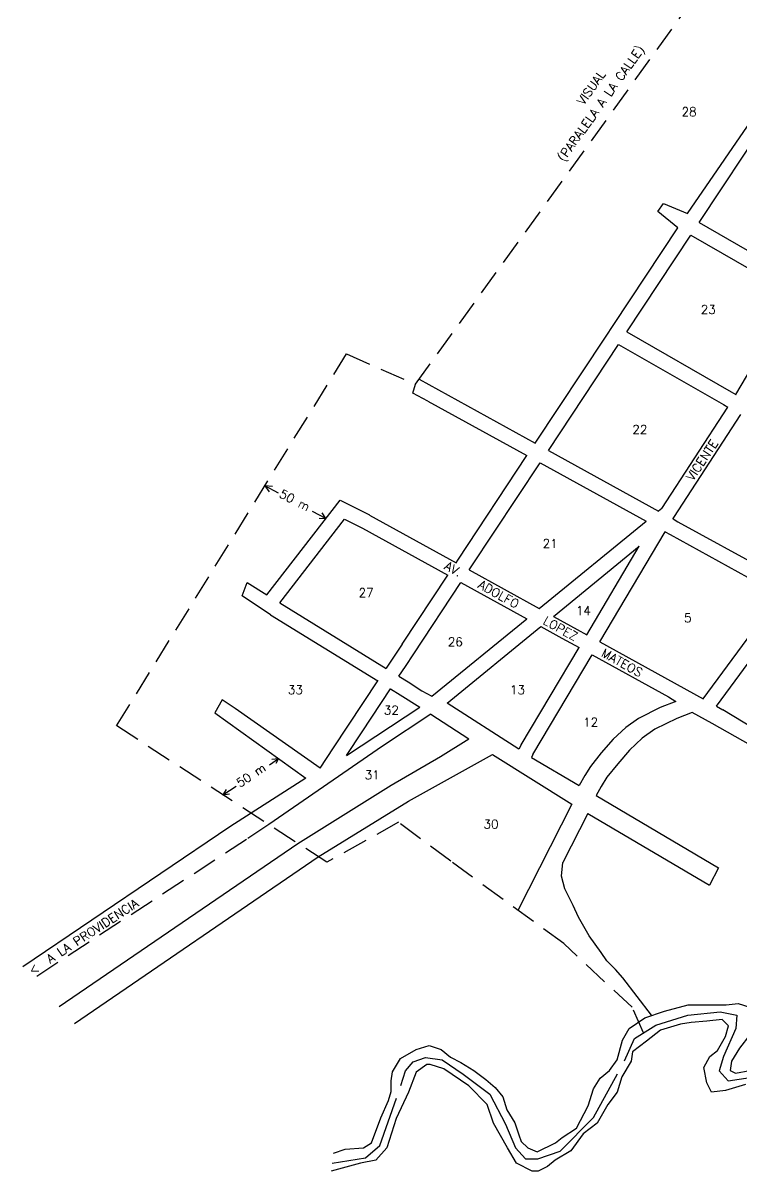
# Model space of a CAD drawing. Extents: x 528413 to 530566, y 1692278 to 1694011.
# Drawn here: x 528413 to 528987, y 1692278 to 1693196 of the extents above; entities that cross this region are included whole.
import ezdxf
from ezdxf.enums import TextEntityAlignment as Align

# ---------------------------------------------------------------- set-up
doc = ezdxf.new("R2010")
doc.units = 0
doc.header["$LTSCALE"] = 80
doc.header["$MEASUREMENT"] = 0
doc.linetypes.add('DASHDOT', pattern=[1, 0.5, -0.25, 0, -0.25])
doc.linetypes.add('HIDDEN', pattern=[0.375, 0.25, -0.125])
for name, color, linetype in [('4', 9, 'CONTINUOUS'), ('6', 10, 'CONTINUOUS'), ('9', 5, 'CONTINUOUS'), ('C', 1, 'CONTINUOUS'), ('D', 6, 'CONTINUOUS'), ('F', 15, 'CONTINUOUS'), ('I', 11, 'CONTINUOUS'), ('L', 14, 'CONTINUOUS')]:
    doc.layers.add(name, color=color, linetype=linetype)
doc.styles.add('ROMANS', font='ROMANS', dxfattribs={"height": 7})

msp = doc.modelspace()

# ---------------------------------------------------------------- linework, layer by layer
at = {"layer": '4', "color": 9, "linetype": 'HIDDEN'}
for p, q in [((528671.75, 1692931.13), (528671.75, 1692931.13)), ((528671.75, 1692931.13), (528671.75, 1692931.13)), ((528726.94, 1692906.88), (528726.94, 1692906.88)), ((528726.94, 1692906.88), (528726.94, 1692906.88)), ((528488.19, 1692634), (528488.19, 1692634)), ((528488.19, 1692634), (528488.19, 1692634)), ((528713.38, 1692557), (528713.38, 1692557)), ((528713.38, 1692557), (528713.38, 1692557)), ((528656.06, 1692525), (528656.06, 1692525)), ((528656.06, 1692525), (528656.06, 1692525)), ((528845.31, 1692460), (528845.31, 1692460)), ((528845.31, 1692460), (528845.31, 1692460)), ((528899.88, 1692409.13), (528899.88, 1692409.13)), ((528899.88, 1692409.13), (528899.88, 1692409.13))]:
    msp.add_line(p, q, dxfattribs=at)
msp.add_lwpolyline([(528909.050821, 1692388.622844), (528899.88, 1692409.13), (528845.31, 1692460), (528755, 1692525.75), (528755, 1692525.75), (528713.38, 1692557), (528656.06, 1692525), (528488.19, 1692634), (528671.75, 1692931.13), (528726.94, 1692906.88), (529051.974936, 1693357.371497)], dxfattribs=at)
msp.add_lwpolyline([(528909.050821, 1692388.622844), (528899.88, 1692409.13), (528845.31, 1692460), (528755, 1692525.75), (528755, 1692525.75), (528713.38, 1692557), (528656.06, 1692525), (528488.19, 1692634), (528671.75, 1692931.13), (528726.94, 1692906.88), (529051.974936, 1693357.371497)], dxfattribs=at)
at = {"layer": '6', "linetype": 'CONTINUOUS'}
for p, q in [((528578.637785, 1692553.30343), (528413.394067, 1692441.397761)), ((528578.637785, 1692553.30343), (528413.394067, 1692441.397761)), ((528454.557217, 1692396.29995), (528649.210424, 1692529.447512)), ((528454.557217, 1692396.29995), (528649.210424, 1692529.447512))]:
    msp.add_line(p, q, dxfattribs=at)
at = {"layer": '6', "linetype": 'HIDDEN'}
msp.add_line((528591.87723, 1692543.17131), (528422.298835, 1692432.496365), dxfattribs=at)
msp.add_line((528591.87723, 1692543.17131), (528422.298835, 1692432.496365), dxfattribs=at)
at = {"layer": '6'}
msp.add_line((528442.239097, 1692409.682111), (528632.854419, 1692540.067661), dxfattribs=at)
msp.add_line((528442.239097, 1692409.682111), (528632.854419, 1692540.067661), dxfattribs=at)
at = {"layer": '6', "linetype": 'CONTINUOUS'}
msp.add_lwpolyline([(528595.653458, 1692564.222691), (528578.637785, 1692553.30343)], dxfattribs=at)
msp.add_lwpolyline([(528595.653458, 1692564.222691), (528578.637785, 1692553.30343)], dxfattribs=at)
at = {"layer": '6', "linetype": 'HIDDEN'}
msp.add_lwpolyline([(528609.787568, 1692555.045244), (528591.87723, 1692543.17131)], dxfattribs=at)
msp.add_lwpolyline([(528609.787568, 1692555.045244), (528591.87723, 1692543.17131)], dxfattribs=at)
at = {"layer": '9', "linetype": 'CONTINUOUS'}
for points in [[(528661.306334, 1692292.539005), (528670.752786, 1692295.689877), (528685.447268, 1692296.740167), (528691.744903, 1692300.94133), (528699.092144, 1692320.896854), (528705.389779, 1692334.550634), (528707.48899, 1692341.902669), (528707.48899, 1692350.304995), (528708.538596, 1692357.65703), (528714.836231, 1692368.159938), (528727.431501, 1692375.511973), (528737.927559, 1692378.662845), (528747.374012, 1692375.511973), (528754.721253, 1692369.210228), (528763.118099, 1692365.009066), (528773.614157, 1692358.707321), (528783.06061, 1692351.355286), (528790.407851, 1692345.053541), (528796.705486, 1692337.701506), (528799.854303, 1692327.198599), (528806.151938, 1692316.695692), (528809.300756, 1692307.243075), (528811.399967, 1692301.991621), (528816.647996, 1692296.740167), (528823.995237, 1692293.589295), (528838.689719, 1692300.94133), (528843.937748, 1692305.142493), (528855.483412, 1692312.494529), (528864.929864, 1692330.349471), (528869.128288, 1692344.003251), (528874.376317, 1692352.405577), (528881.723558, 1692358.707321), (528888.021193, 1692367.109647), (528892.219616, 1692382.864008), (528897.467645, 1692392.316625), (528910.062915, 1692400.718951), (528925.807003, 1692405.970404), (528944.699907, 1692411.221858), (528970.940053, 1692411.221858), (528975.138476, 1692411.221858), (528984.584929, 1692412.272149), (528994.031381, 1692409.121277)], [(528661.306334, 1692292.539005), (528670.752786, 1692295.689877), (528685.447268, 1692296.740167), (528691.744903, 1692300.94133), (528699.092144, 1692320.896854), (528705.389779, 1692334.550634), (528707.48899, 1692341.902669), (528707.48899, 1692350.304995), (528708.538596, 1692357.65703), (528714.836231, 1692368.159938), (528727.431501, 1692375.511973), (528737.927559, 1692378.662845), (528747.374012, 1692375.511973), (528754.721253, 1692369.210228), (528763.118099, 1692365.009066), (528773.614157, 1692358.707321), (528783.06061, 1692351.355286), (528790.407851, 1692345.053541), (528796.705486, 1692337.701506), (528799.854303, 1692327.198599), (528806.151938, 1692316.695692), (528809.300756, 1692307.243075), (528811.399967, 1692301.991621), (528816.647996, 1692296.740167), (528823.995237, 1692293.589295), (528838.689719, 1692300.94133), (528843.937748, 1692305.142493), (528855.483412, 1692312.494529), (528864.929864, 1692330.349471), (528869.128288, 1692344.003251), (528874.376317, 1692352.405577), (528881.723558, 1692358.707321), (528888.021193, 1692367.109647), (528892.219616, 1692382.864008), (528897.467645, 1692392.316625), (528910.062915, 1692400.718951), (528925.807003, 1692405.970404), (528944.699907, 1692411.221858), (528970.940053, 1692411.221858), (528975.138476, 1692411.221858), (528984.584929, 1692412.272149), (528994.031381, 1692409.121277)], [(528990.408286, 1692347.483318), (528974.357092, 1692342.541817), (528963.244727, 1692341.306442), (528959.540606, 1692348.718693), (528957.071191, 1692361.072443), (528962.01002, 1692369.720068), (528968.183556, 1692374.661569), (528974.357092, 1692385.779944), (528976.826507, 1692394.42757), (528971.887678, 1692399.36907), (528959.540606, 1692398.133695), (528947.193534, 1692396.89832), (528938.550583, 1692395.662945), (528922.499389, 1692390.721444), (528911.387024, 1692382.073819), (528900.27466, 1692373.426194), (528899.039952, 1692366.013943), (528891.631709, 1692353.660193), (528887.927587, 1692341.306442), (528880.519344, 1692331.423442), (528871.876394, 1692316.598941), (528860.764029, 1692307.951316), (528850.886371, 1692294.36219), (528838.539299, 1692286.94994), (528832.365763, 1692282.00844), (528824.957519, 1692278.302315), (528820.018691, 1692278.302315), (528807.671618, 1692284.47919), (528800.263375, 1692296.832941), (528789.15101, 1692316.598941), (528784.212181, 1692331.423442), (528769.395695, 1692346.247943), (528749.640379, 1692359.837068), (528738.528014, 1692363.543193), (528736.0586, 1692363.543193), (528727.415649, 1692357.366318), (528721.242113, 1692341.306442), (528711.364456, 1692320.305066), (528703.956212, 1692296.832941), (528695.313262, 1692286.94994), (528682.988943, 1692284.509877), (528659.529506, 1692278.332036)], [(528990.408286, 1692347.483318), (528974.357092, 1692342.541817), (528963.244727, 1692341.306442), (528959.540606, 1692348.718693), (528957.071191, 1692361.072443), (528962.01002, 1692369.720068), (528968.183556, 1692374.661569), (528974.357092, 1692385.779944), (528976.826507, 1692394.42757), (528971.887678, 1692399.36907), (528959.540606, 1692398.133695), (528947.193534, 1692396.89832), (528938.550583, 1692395.662945), (528922.499389, 1692390.721444), (528911.387024, 1692382.073819), (528900.27466, 1692373.426194), (528899.039952, 1692366.013943), (528891.631709, 1692353.660193), (528887.927587, 1692341.306442), (528880.519344, 1692331.423442), (528871.876394, 1692316.598941), (528860.764029, 1692307.951316), (528850.886371, 1692294.36219), (528838.539299, 1692286.94994), (528832.365763, 1692282.00844), (528824.957519, 1692278.302315), (528820.018691, 1692278.302315), (528807.671618, 1692284.47919), (528800.263375, 1692296.832941), (528789.15101, 1692316.598941), (528784.212181, 1692331.423442), (528769.395695, 1692346.247943), (528749.640379, 1692359.837068), (528738.528014, 1692363.543193), (528736.0586, 1692363.543193), (528727.415649, 1692357.366318), (528721.242113, 1692341.306442), (528711.364456, 1692320.305066), (528703.956212, 1692296.832941), (528695.313262, 1692286.94994), (528682.988943, 1692284.509877), (528659.529506, 1692278.332036)], [(528994.031381, 1692387.065171), (528985.634535, 1692376.562264), (528979.3369, 1692366.059356), (528978.287294, 1692358.707321), (528982.485717, 1692356.60674), (528994.031381, 1692358.707321)], [(528994.031381, 1692387.065171), (528985.634535, 1692376.562264), (528979.3369, 1692366.059356), (528978.287294, 1692358.707321), (528982.485717, 1692356.60674), (528994.031381, 1692358.707321)]]:
    msp.add_lwpolyline(points, dxfattribs=at)
at = {"layer": 'F'}
for p, q in [((528953.451, 1693036.043), (529014.046, 1693127.628)), ((528953.451, 1693036.043), (529014.046, 1693127.628)), ((528885.219, 1692954.663), (528936.391, 1693032.006)), ((528885.219, 1692954.663), (528936.391, 1693032.006)), ((528953.451, 1693036.043), (529035.906, 1692988.657)), ((528953.451, 1693036.043), (529035.906, 1692988.657)), ((528895.653, 1692948.686), (528946.816, 1693026.015)), ((528895.653, 1692948.686), (528946.816, 1693026.015)), ((528946.816, 1693026.015), (529029.542, 1692978.475)), ((528946.816, 1693026.015), (529029.542, 1692978.475)), ((528982.731, 1692898.797), (529029.795, 1692978.329)), ((528982.731, 1692898.797), (529029.795, 1692978.329)), ((528895.653, 1692948.686), (528979.017, 1692900.924)), ((528895.653, 1692948.686), (528979.017, 1692900.924)), ((528822.531, 1692859.915), (528878.584, 1692944.635)), ((528822.531, 1692859.915), (528878.584, 1692944.635)), ((528833.075, 1692854.105), (528889.017, 1692938.657)), ((528833.075, 1692854.105), (528889.017, 1692938.657)), ((528889.017, 1692938.657), (528972.885, 1692890.608)), ((528889.017, 1692938.657), (528972.885, 1692890.608)), ((528729.888926, 1692910.967148), (528822.531, 1692859.915)), ((528729.888926, 1692910.967148), (528822.531, 1692859.915)), ((528979.017, 1692900.924), (528982.731, 1692898.797)), ((528979.017, 1692900.924), (528982.731, 1692898.797)), ((528736.877, 1692893.415), (528815.888, 1692849.875)), ((528736.877, 1692893.415), (528815.888, 1692849.875)), ((528982.731, 1692898.797), (528982.878, 1692898.712)), ((528982.731, 1692898.797), (528982.878, 1692898.712)), ((528923.664, 1692807.72), (528976.322, 1692888.639)), ((528923.664, 1692807.72), (528976.322, 1692888.639)), ((528933.279, 1692800.495), (528986.751, 1692882.664)), ((528933.279, 1692800.495), (528986.751, 1692882.664)), ((528972.885, 1692890.608), (528976.322, 1692888.639)), ((528972.885, 1692890.608), (528976.322, 1692888.639)), ((528760.719, 1692766.491), (528815.888, 1692849.875)), ((528760.719, 1692766.491), (528815.888, 1692849.875)), ((528833.075, 1692854.105), (528921.08, 1692805.608)), ((528833.075, 1692854.105), (528921.08, 1692805.608)), ((528771.481, 1692761.009), (528826.432, 1692844.064)), ((528771.481, 1692761.009), (528826.432, 1692844.064)), ((528826.432, 1692844.064), (528911.068, 1692797.424)), ((528826.432, 1692844.064), (528911.068, 1692797.424)), ((528608.225, 1692738.597), (528666.731, 1692814.358)), ((528608.225, 1692738.597), (528666.731, 1692814.358)), ((528666.731, 1692814.358), (528690.108, 1692802.452)), ((528666.731, 1692814.358), (528690.108, 1692802.452)), ((528690.282, 1692802.36), (528759.282, 1692764.319)), ((528690.282, 1692802.36), (528759.282, 1692764.319)), ((528932.406, 1692799.367), (528932.508, 1692799.311)), ((528932.406, 1692799.367), (528932.508, 1692799.311)), ((528932.558, 1692799.283), (528932.8, 1692799.69)), ((528932.558, 1692799.283), (528932.8, 1692799.69)), ((528932.8, 1692799.69), (528933.279, 1692800.495)), ((528932.8, 1692799.69), (528933.279, 1692800.495)), ((528618.495, 1692732.263), (528670.149, 1692799.151)), ((528618.495, 1692732.263), (528670.149, 1692799.151)), ((528670.149, 1692799.151), (528684.575, 1692791.804)), ((528670.149, 1692799.151), (528684.575, 1692791.804)), ((528684.489, 1692791.851), (528684.575, 1692791.804)), ((528684.489, 1692791.851), (528684.575, 1692791.804)), ((528684.575, 1692791.804), (528752.639, 1692754.278)), ((528684.575, 1692791.804), (528684.663, 1692791.759)), ((528684.575, 1692791.804), (528752.639, 1692754.278)), ((528684.575, 1692791.804), (528684.663, 1692791.759)), ((528825.743, 1692727.677), (528911.068, 1692797.424)), ((528825.743, 1692727.677), (528911.068, 1692797.424)), ((528932.508, 1692799.311), (528932.558, 1692799.283)), ((528932.508, 1692799.311), (528932.558, 1692799.283)), ((528932.558, 1692799.283), (528936.502, 1692797.11)), ((528932.558, 1692799.283), (528936.502, 1692797.11)), ((528936.502, 1692797.11), (529024.712, 1692748.5)), ((528936.502, 1692797.11), (529024.712, 1692748.5)), ((528874.134, 1692700.998), (528926.423, 1692788.962)), ((528874.134, 1692700.998), (528926.423, 1692788.962)), ((528925.945, 1692789.226), (528926.423, 1692788.962)), ((528925.945, 1692789.226), (528926.423, 1692788.962)), ((528926.423, 1692788.962), (528930.387, 1692786.778)), ((528926.423, 1692788.962), (528930.387, 1692786.778)), ((528930.387, 1692786.778), (529017.662, 1692738.684)), ((528930.387, 1692786.778), (529017.662, 1692738.684)), ((528837.066703, 1692721.433757), (528905.645, 1692777.492)), ((528837.066703, 1692721.433757), (528905.645, 1692777.492)), ((528863.62, 1692706.794), (528905.645, 1692777.492)), ((528863.62, 1692706.794), (528905.645, 1692777.492)), ((528759.282, 1692764.319), (528760.719, 1692766.491)), ((528759.282, 1692764.319), (528760.719, 1692766.491)), ((528716.303, 1692699.36), (528752.639, 1692754.278)), ((528716.303, 1692699.36), (528752.639, 1692754.278)), ((528769.825, 1692758.506), (528771.481, 1692761.009)), ((528769.825, 1692758.506), (528771.481, 1692761.009)), ((528769.825, 1692758.506), (528825.743, 1692727.677)), ((528769.825, 1692758.506), (528825.743, 1692727.677)), ((528592.322, 1692748.407), (528608.225, 1692738.597)), ((528592.322, 1692748.407), (528608.225, 1692738.597)), ((528725.528, 1692691.555), (528763.182, 1692748.466)), ((528725.528, 1692691.555), (528763.182, 1692748.466)), ((528763.182, 1692748.466), (528815.732, 1692719.493)), ((528763.182, 1692748.466), (528815.732, 1692719.493)), ((528956.636, 1692655.512), (529017.662, 1692738.684)), ((528956.636, 1692655.512), (529017.662, 1692738.684)), ((528618.495, 1692732.263), (528703.416, 1692679.882)), ((528618.495, 1692732.263), (528703.416, 1692679.882)), ((528967.233, 1692649.67), (529028.26, 1692732.844)), ((528967.233, 1692649.67), (529028.26, 1692732.844)), ((528611.12, 1692722.713), (528696.791, 1692669.869)), ((528611.12, 1692722.713), (528696.791, 1692669.869)), ((528740.031961, 1692657.61343), (528815.732, 1692719.493)), ((528740.031961, 1692657.61343), (528815.732, 1692719.493)), ((528837.066703, 1692721.433757), (528856.127, 1692710.926)), ((528837.066703, 1692721.433757), (528856.127, 1692710.926)), ((528752.127942, 1692652.001778), (528827.055848, 1692713.249876)), ((528752.127942, 1692652.001778), (528827.055848, 1692713.249876)), ((528827.055848, 1692713.249876), (528843.751, 1692704.046)), ((528827.055848, 1692713.249876), (528843.751, 1692704.046)), ((528856.127, 1692710.926), (528863.62, 1692706.794)), ((528856.127, 1692710.926), (528863.62, 1692706.794)), ((528843.751, 1692704.046), (528857.485, 1692696.474)), ((528843.751, 1692704.046), (528857.485, 1692696.474)), ((528874.134, 1692700.998), (528956.636, 1692655.512)), ((528874.134, 1692700.998), (528956.636, 1692655.512)), ((528811.381, 1692618.915), (528857.485, 1692696.474)), ((528811.381, 1692618.915), (528857.485, 1692696.474)), ((528820.67, 1692611.056), (528867.999, 1692690.677)), ((528820.67, 1692611.056), (528867.999, 1692690.677)), ((528867.999, 1692690.677), (528928.94089, 1692657.078107)), ((528867.999, 1692690.677), (528928.94089, 1692657.078107)), ((528703.416, 1692679.882), (528703.578, 1692680.128)), ((528703.416, 1692679.882), (528703.578, 1692680.128)), ((528713.702, 1692673.681), (528718.86, 1692681.477)), ((528713.702, 1692673.681), (528718.86, 1692681.477)), ((528713.634, 1692673.579), (528713.702, 1692673.681)), ((528713.634, 1692673.579), (528713.702, 1692673.681)), ((528713.634, 1692673.579), (528720.948, 1692669.067)), ((528713.634, 1692673.579), (528720.948, 1692669.067)), ((528661.429, 1692616.422), (528696.791, 1692669.869)), ((528661.429, 1692616.422), (528696.791, 1692669.869)), ((528684.189, 1692629.075), (528707.009, 1692663.566)), ((528684.189, 1692629.075), (528707.009, 1692663.566)), ((528696.791, 1692669.869), (528696.956, 1692670.118)), ((528696.791, 1692669.869), (528696.956, 1692670.118)), ((528707.009, 1692663.566), (528707.08, 1692663.672)), ((528707.009, 1692663.566), (528707.08, 1692663.672)), ((528707.009, 1692663.566), (528714.575, 1692658.899)), ((528707.009, 1692663.566), (528714.575, 1692658.899)), ((528720.948, 1692669.067), (528731.933232, 1692662.072196)), ((528720.948, 1692669.067), (528731.933232, 1692662.072196)), ((528714.575, 1692658.899), (528730.356249, 1692648.849969)), ((528714.575, 1692658.899), (528730.356249, 1692648.849969)), ((528967.233, 1692649.67), (528972.425, 1692646.807)), ((528967.233, 1692649.67), (528972.425, 1692646.807)), ((528671.81735, 1692610.376752), (528684.189, 1692629.075)), ((528671.81735, 1692610.376752), (528684.189, 1692629.075)), ((528650.769, 1692600.31), (528661.429, 1692616.422)), ((528650.769, 1692600.31), (528661.429, 1692616.422))]:
    msp.add_line(p, q, dxfattribs=at)
at = {"layer": 'F', "color": 15, "linetype": 'CONTINUOUS'}
for p, q in [((528731.933232, 1692662.072196), (528740.031961, 1692657.61343)), ((528731.933232, 1692662.072196), (528740.031961, 1692657.61343)), ((528934.741056, 1692653.454846), (528922.440471, 1692648.681886)), ((528934.741056, 1692653.454846), (528922.440471, 1692648.681886)), ((528928.94089, 1692657.078107), (528934.741056, 1692653.454846)), ((528928.94089, 1692657.078107), (528934.741056, 1692653.454846)), ((528739.097732, 1692643.42245), (528769.411183, 1692623.508265)), ((528739.097732, 1692643.42245), (528769.411183, 1692623.508265)), ((528809.33714, 1692615.34789), (528752.127942, 1692652.001778)), ((528809.33714, 1692615.34789), (528752.127942, 1692652.001778)), ((528922.440471, 1692648.681886), (528905.039958, 1692639.986062)), ((528922.440471, 1692648.681886), (528905.039958, 1692639.986062)), ((528947.791444, 1692644.759022), (528935.490858, 1692639.986062)), ((528947.791444, 1692644.759022), (528935.490858, 1692639.986062)), ((528963.740393, 1692635.921927), (528947.791444, 1692644.759022)), ((528963.740393, 1692635.921927), (528947.791444, 1692644.759022)), ((528905.039958, 1692639.986062), (528894.88966, 1692632.739541)), ((528905.039958, 1692639.986062), (528894.88966, 1692632.739541)), ((528935.490858, 1692639.986062), (528918.090346, 1692631.290239)), ((528935.490858, 1692639.986062), (528918.090346, 1692631.290239)), ((528894.88966, 1692632.739541), (528884.739362, 1692623.319062)), ((528894.88966, 1692632.739541), (528884.739362, 1692623.319062)), ((528918.090346, 1692631.290239), (528907.940048, 1692624.043718)), ((528918.090346, 1692631.290239), (528907.940048, 1692624.043718)), ((528811.381, 1692618.915), (528809.33714, 1692615.34789)), ((528811.381, 1692618.915), (528809.33714, 1692615.34789)), ((528884.739362, 1692623.319062), (528875.314082, 1692612.449285)), ((528884.739362, 1692623.319062), (528875.314082, 1692612.449285)), ((528907.940048, 1692624.043718), (528897.78975, 1692614.623238)), ((528907.940048, 1692624.043718), (528897.78975, 1692614.623238)), ((528819.487444, 1692608.82602), (528857.662944, 1692586.211728)), ((528819.487444, 1692608.82602), (528857.662944, 1692586.211728)), ((528875.314082, 1692612.449285), (528866.613826, 1692601.579503)), ((528875.314082, 1692612.449285), (528866.613826, 1692601.579503)), ((528897.78975, 1692614.623238), (528888.36447, 1692603.753461)), ((528897.78975, 1692614.623238), (528888.36447, 1692603.753461)), ((528866.613826, 1692601.579503), (528862.263701, 1692594.332982)), ((528866.613826, 1692601.579503), (528862.263701, 1692594.332982)), ((528888.36447, 1692603.753461), (528879.664213, 1692592.883679)), ((528888.36447, 1692603.753461), (528879.664213, 1692592.883679)), ((528862.263701, 1692594.332982), (528857.662944, 1692586.211728)), ((528862.263701, 1692594.332982), (528857.662944, 1692586.211728)), ((528879.664213, 1692592.883679), (528875.314088, 1692585.637158)), ((528879.664213, 1692592.883679), (528875.314088, 1692585.637158)), ((528875.314088, 1692585.637158), (528871.186011, 1692578.350277)), ((528875.314088, 1692585.637158), (528871.186011, 1692578.350277)), ((528871.186011, 1692578.350277), (528968.841841, 1692520.418463)), ((528871.186011, 1692578.350277), (528968.841841, 1692520.418463)), ((528864.438767, 1692563.89759), (528844.688256, 1692524.93617)), ((528864.438767, 1692563.89759), (528844.688256, 1692524.93617)), ((528864.438767, 1692563.89759), (528961.583817, 1692506.710143)), ((528864.438767, 1692563.89759), (528961.583817, 1692506.710143)), ((528968.841841, 1692520.418463), (528961.583817, 1692506.710143)), ((528968.841841, 1692520.418463), (528961.583817, 1692506.710143))]:
    msp.add_line(p, q, dxfattribs=at)
at = {"layer": 'F', "linetype": 'CONTINUOUS'}
for p, q in [((528572.394348, 1692654.665569), (528566.621446, 1692644.266302)), ((528572.394348, 1692654.665569), (528566.621446, 1692644.266302)), ((528582.785571, 1692647.732724), (528572.394348, 1692654.665569)), ((528582.785571, 1692647.732724), (528572.394348, 1692654.665569)), ((528566.621446, 1692644.266302), (528639.360009, 1692592.269962)), ((528566.621446, 1692644.266302), (528639.360009, 1692592.269962)), ((528650.769, 1692600.31), (528582.785571, 1692647.732724)), ((528650.769, 1692600.31), (528582.785571, 1692647.732724)), ((528739.097732, 1692643.42245), (528700.552769, 1692617.690395)), ((528739.097732, 1692643.42245), (528700.552769, 1692617.690395)), ((528700.552769, 1692617.690395), (528609.787568, 1692555.045244)), ((528700.552769, 1692617.690395), (528609.787568, 1692555.045244)), ((528820.67, 1692611.056), (528819.487444, 1692608.82602)), ((528820.67, 1692611.056), (528819.487444, 1692608.82602)), ((528639.360009, 1692592.269962), (528595.653458, 1692564.222691)), ((528639.360009, 1692592.269962), (528595.653458, 1692564.222691))]:
    msp.add_line(p, q, dxfattribs=at)
for points in [[(528936.391, 1693032.006), (528920.362356, 1693044.905249), (528925.094168, 1693051.218574), (528944.021413, 1693043.326918), (529117.119455, 1693295.543167)], [(528936.391, 1693032.006), (528920.362356, 1693044.905249), (528925.094168, 1693051.218574), (528944.021413, 1693043.326918), (529117.119455, 1693295.543167)], [(528878.584, 1692944.635), (528885.219, 1692954.663)], [(528878.584, 1692944.635), (528885.219, 1692954.663)], [(528736.877, 1692893.415), (528724.730711, 1692899.679105), (528726.94, 1692906.88)], [(528736.877, 1692893.415), (528724.730711, 1692899.679105), (528726.94, 1692906.88)], [(528923.664, 1692807.72), (528921.08, 1692805.608)], [(528923.664, 1692807.72), (528921.08, 1692805.608)], [(528611.12, 1692722.713), (528588.558473, 1692737.859713), (528592.322, 1692748.407)], [(528611.12, 1692722.713), (528588.558473, 1692737.859713), (528592.322, 1692748.407)], [(528716.303, 1692699.36), (528703.578, 1692680.128)], [(528716.303, 1692699.36), (528703.578, 1692680.128)], [(528718.86, 1692681.477), (528725.528, 1692691.555)], [(528718.86, 1692681.477), (528725.528, 1692691.555)], [(528671.81735, 1692610.376752), (528730.356249, 1692648.849969)], [(528671.81735, 1692610.376752), (528730.356249, 1692648.849969)], [(528632.854419, 1692540.067661), (528707.480251, 1692586.492591), (528746.735984, 1692609.602075), (528769.411183, 1692623.508265)], [(528632.854419, 1692540.067661), (528707.480251, 1692586.492591), (528746.735984, 1692609.602075), (528769.411183, 1692623.508265)], [(528649.210424, 1692529.447512), (528721.335216, 1692573.782375), (528788.308055, 1692611.094112)], [(528649.210424, 1692529.447512), (528721.335216, 1692573.782375), (528788.308055, 1692611.094112)], [(528915.304718, 1692402.772191), (528892.418305, 1692432.547563)], [(528915.304718, 1692402.772191), (528892.418305, 1692432.547563)]]:
    msp.add_lwpolyline(points, dxfattribs=at)
at = {"layer": 'F', "color": 15, "linetype": 'CONTINUOUS'}
for points in [[(529112.627619, 1692676.880021), (529054.912838, 1692596.647699), (528972.425, 1692646.807)], [(529112.627619, 1692676.880021), (529054.912838, 1692596.647699), (528972.425, 1692646.807)], [(529196.727646, 1692638.053529), (529134.761484, 1692539.106569), (528963.740393, 1692635.921927)], [(529196.727646, 1692638.053529), (529134.761484, 1692539.106569), (528963.740393, 1692635.921927)], [(528788.308055, 1692611.094112), (528851.790497, 1692571.292788), (528808.612122, 1692486.359815)], [(528788.308055, 1692611.094112), (528851.790497, 1692571.292788), (528808.612122, 1692486.359815)], [(528892.418305, 1692432.547563), (528886.528631, 1692439.450079), (528879.811262, 1692446.164026), (528875.109099, 1692452.877973), (528865.704787, 1692466.305867), (528856.972205, 1692481.076553), (528852.941786, 1692490.476078), (528846.224418, 1692503.903972), (528843.537468, 1692513.974895), (528844.688256, 1692524.93617)], [(528892.418305, 1692432.547563), (528886.528631, 1692439.450079), (528879.811262, 1692446.164026), (528875.109099, 1692452.877973), (528865.704787, 1692466.305867), (528856.972205, 1692481.076553), (528852.941786, 1692490.476078), (528846.224418, 1692503.903972), (528843.537468, 1692513.974895), (528844.688256, 1692524.93617)]]:
    msp.add_lwpolyline(points, dxfattribs=at)
at = {"layer": 'I', "linetype": 'DASHDOT'}
msp.add_lwpolyline([(528660.210025, 1692284.525098), (528686.864488, 1692288.969943), (528698.414756, 1692298.748603), (528715.295916, 1692346.75293), (528718.849845, 1692358.309527), (528725.069219, 1692365.42128), (528734.842523, 1692368.977156), (528748.169755, 1692367.199218), (528765.050915, 1692355.64262), (528786.374486, 1692339.641178), (528798.813235, 1692315.639014), (528806.809575, 1692296.970665), (528814.805914, 1692288.080974), (528824.579217, 1692288.080974), (528842.348859, 1692294.303757), (528869.003323, 1692320.972828), (528893.880822, 1692366.310249), (528901.877162, 1692384.089629), (528918.758322, 1692394.757257), (528944.524303, 1692402.757979), (528970.290285, 1692405.424886), (528983.617517, 1692402.757979), (528982.729035, 1692392.09035), (528972.955731, 1692369.866125), (528969.401803, 1692358.309527), (528976.50966, 1692350.308806), (528994.279302, 1692352.975713)], dxfattribs=at)
msp.add_lwpolyline([(528660.210025, 1692284.525098), (528686.864488, 1692288.969943), (528698.414756, 1692298.748603), (528715.295916, 1692346.75293), (528718.849845, 1692358.309527), (528725.069219, 1692365.42128), (528734.842523, 1692368.977156), (528748.169755, 1692367.199218), (528765.050915, 1692355.64262), (528786.374486, 1692339.641178), (528798.813235, 1692315.639014), (528806.809575, 1692296.970665), (528814.805914, 1692288.080974), (528824.579217, 1692288.080974), (528842.348859, 1692294.303757), (528869.003323, 1692320.972828), (528893.880822, 1692366.310249), (528901.877162, 1692384.089629), (528918.758322, 1692394.757257), (528944.524303, 1692402.757979), (528970.290285, 1692405.424886), (528983.617517, 1692402.757979), (528982.729035, 1692392.09035), (528972.955731, 1692369.866125), (528969.401803, 1692358.309527), (528976.50966, 1692350.308806), (528994.279302, 1692352.975713)], dxfattribs=at)
at = {"layer": 'L', "linetype": 'CONTINUOUS'}
for points in [[(528612.743624, 1692825.183184), (528606.611945, 1692825.690524), (528609.986099, 1692820.993877)], [(528617.500826, 1692819.877409), (528606.611945, 1692825.690524)], [(528612.743624, 1692825.183184), (528606.611945, 1692825.690524), (528609.986099, 1692820.993877)], [(528617.500826, 1692819.877409), (528606.611945, 1692825.690524)], [(528655.377828, 1692799.65647), (528644.730931, 1692805.339103)], [(528655.377828, 1692799.65647), (528644.730931, 1692805.339103)], [(528649.91508, 1692799.937104), (528655.377828, 1692799.65647), (528652.452003, 1692804.126411)], [(528649.91508, 1692799.937104), (528655.377828, 1692799.65647), (528652.452003, 1692804.126411)], [(528610.337426, 1692602.860358), (528617.381568, 1692607.981002)], [(528610.337426, 1692602.860358), (528617.381568, 1692607.981002)], [(528612.167857, 1692607.268336), (528617.381568, 1692607.981002), (528615.247526, 1692603.817128)], [(528612.167857, 1692607.268336), (528617.381568, 1692607.981002), (528615.247526, 1692603.817128)], [(528573.11013, 1692578.860344), (528583.551278, 1692585.728273)], [(528573.11013, 1692578.860344), (528583.551278, 1692585.728273)], [(528575.678404, 1692583.203159), (528573.11013, 1692578.860344), (528578.291458, 1692579.565398)], [(528575.678404, 1692583.203159), (528573.11013, 1692578.860344), (528578.291458, 1692579.565398)]]:
    msp.add_lwpolyline(points, dxfattribs=at)

# ---------------------------------------------------------------- texts
at = {"layer": 'C', "color": 1, "linetype": 'CONTINUOUS', "style": 'ROMANS'}
for s, p in [('28', (528945.387128, 1693121.156906)), ('28', (528945.387128, 1693121.156906)), ('23', (528960.726204, 1692963.053217)), ('23', (528960.726204, 1692963.053217)), ('22', (528906.080738, 1692867.232806)), ('22', (528906.080738, 1692867.232806)), ('27', (528687.498881, 1692736.917051)), ('27', (528687.498881, 1692736.917051)), ('14', (528861.022201, 1692722.543987)), ('14', (528861.022201, 1692722.543987)), ('5', (528944.428439, 1692716.794761)), ('5', (528944.428439, 1692716.794761)), ('33', (528630.936025, 1692659.302514)), ('33', (528630.936025, 1692659.302514)), ('13', (528808.294119, 1692659.302518)), ('13', (528808.294119, 1692659.302518)), ('32', (528707.631421, 1692643.013045)), ('32', (528707.631421, 1692643.013045)), ('12', (528866.774354, 1692633.431007)), ('12', (528866.774354, 1692633.431007)), ('31', (528692.292339, 1692591.270023)), ('31', (528692.292339, 1692591.270023)), ('30', (528787.202885, 1692551.983654)), ('30', (528787.202885, 1692551.983654))]:
    msp.add_text(s, height=7, dxfattribs=at).set_placement(p, align=Align.CENTER)
for s, p in [('21', (528828.426659, 1692776.203419)), ('21', (528828.426659, 1692776.203419)), ('26', (528752.689964, 1692697.630677)), ('26', (528752.689964, 1692697.630677))]:
    msp.add_text(s, height=7, dxfattribs=at).set_placement(p)
at = {"layer": 'D', "color": 6, "style": 'ROMANS'}
for s, rotation, p in [('(PARALELA A LA CALLE)', 54.340876, (528845.38049, 1693084.225677)), ('(PARALELA A LA CALLE)', 54.340876, (528845.38049, 1693084.225677)), ('VISUAL ', 54.340876, (528861.095849, 1693129.390223)), ('VISUAL ', 54.340876, (528861.095849, 1693129.390223)), ('<  A LA PROVIDENCIA', 33.096443, (528420.963122, 1692434.721715)), ('<  A LA PROVIDENCIA', 33.096443, (528420.963122, 1692434.721715))]:
    msp.add_text(s, height=7, rotation=rotation, dxfattribs=at).set_placement(p)
at = {"layer": 'D', "color": 6, "linetype": 'HIDDEN', "style": 'ROMANS'}
for s, rotation, p in [('VICENTE', 56.191712, (528958.694536, 1692844.366099)), ('VICENTE', 56.191712, (528958.694536, 1692844.366099)), ('AV.   ADOLFO    LOPEZ    MATEOS', 330.957777, (528827.575628, 1692716.151478)), ('AV.   ADOLFO    LOPEZ    MATEOS', 330.957777, (528827.575628, 1692716.151478))]:
    msp.add_text(s, height=7, rotation=rotation, dxfattribs=at).set_placement(p, align=Align.CENTER)
at = {"layer": 'D', "linetype": 'CONTINUOUS', "style": 'ROMANS'}
for rotation, p in [(332.684962, (528617.439264, 1692817.092681)), (332.684962, (528617.439264, 1692817.092681)), (33.680043, (528586.710927, 1692584.530129)), (33.680043, (528586.710927, 1692584.530129))]:
    msp.add_text('50 m', height=7, rotation=rotation, dxfattribs=at).set_placement(p)

doc.saveas('drawing.dxf')
